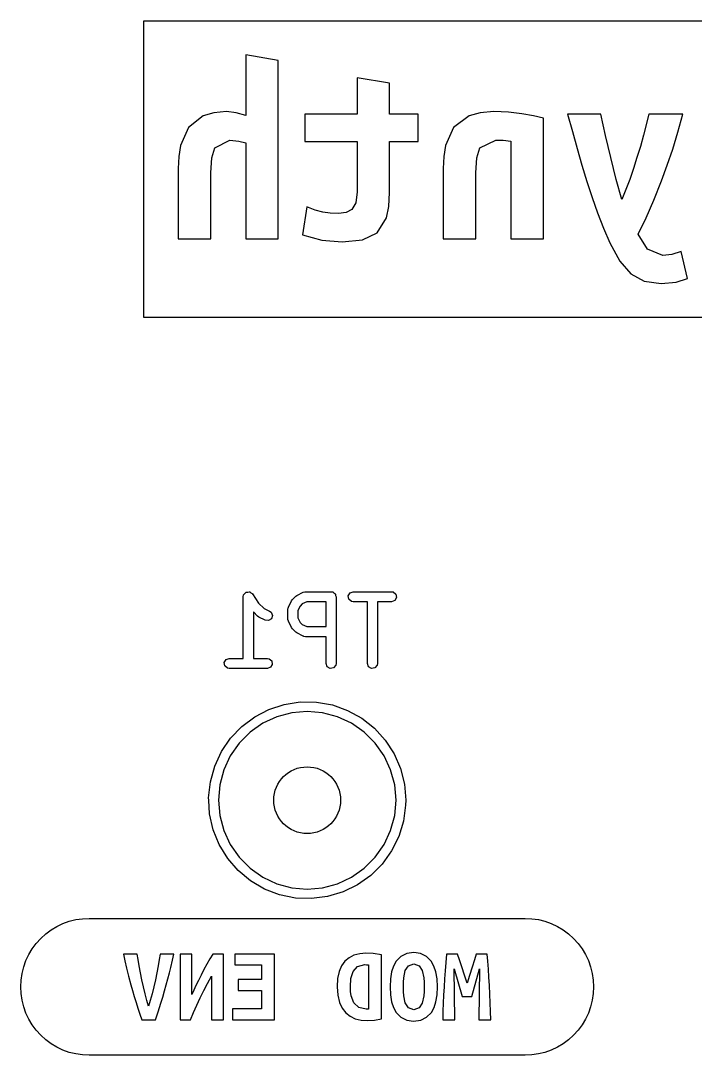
# Model space of a CAD drawing. Extents: x 64 to 231, y -147 to -43.
# Drawn here: x 186.64 to 196.74, y -74.99 to -59.5 of the extents above; entities that cross this region are included whole.
import ezdxf

# ---------------------------------------------------------------- set-up
doc = ezdxf.new("R2010")
doc.units = 0
doc.layers.add('BLACK', color=7, linetype='CONTINUOUS')

msp = doc.modelspace()

# ---------------------------------------------------------------- linework, layer by layer
at = {"layer": 'BLACK', "linetype": 'CONTINUOUS'}
for p, q in [((188.487, -59.4988), (218.937, -59.4988)), ((188.487, -63.9452), (188.487, -59.4988)), ((190.5, -60.0948), (190.012, -60.0115)), ((190.012, -60.0115), (190.012, -60.9163)), ((190.5, -62.7658), (190.5, -60.0948)), ((192.167, -60.4322), (191.679, -60.3528)), ((191.679, -60.3528), (191.679, -60.9005)), ((192.167, -60.9005), (192.167, -60.4322)), ((189.533, -60.8762), (189.377, -60.9223)), ((189.722, -60.8608), (189.533, -60.8762)), ((189.869, -60.8786), (189.722, -60.8608)), ((190.012, -60.9163), (189.869, -60.8786)), ((193.523, -60.8762), (193.358, -60.9223)), ((193.727, -60.8608), (193.523, -60.8762)), ((193.944, -60.8687), (193.727, -60.8608)), ((194.145, -60.8925), (193.944, -60.8687)), ((189.377, -60.9223), (189.155, -61.0969)), ((191.679, -60.9005), (190.897, -60.9005)), ((190.897, -60.9005), (190.897, -61.3053)), ((192.592, -60.9005), (192.167, -60.9005)), ((192.592, -61.3053), (192.592, -60.9005)), ((193.358, -60.9223), (193.125, -61.0969)), ((194.322, -60.9253), (194.145, -60.8925)), ((194.469, -60.96), (194.322, -60.9253)), ((194.469, -62.7658), (194.469, -60.96)), ((195.33, -60.9005), (194.83, -60.9005)), ((194.83, -60.9005), (194.904, -61.1599)), ((195.399, -61.218), (195.33, -60.9005)), ((196.048, -60.9005), (195.967, -61.214)), ((196.556, -60.9005), (196.048, -60.9005)), ((196.483, -61.1665), (196.556, -60.9005)), ((189.155, -61.0969), (189.036, -61.3668)), ((193.125, -61.0969), (193.004, -61.3668)), ((194.904, -61.1599), (194.975, -61.4144)), ((196.406, -61.4209), (196.483, -61.1665)), ((189.548, -61.4005), (189.774, -61.2854)), ((189.774, -61.2854), (189.907, -61.3013)), ((189.907, -61.3013), (190.012, -61.3291)), ((190.012, -61.3291), (190.012, -62.7658)), ((190.897, -61.3053), (191.679, -61.3053)), ((191.679, -61.3053), (191.679, -62.0593)), ((192.167, -62.0712), (192.167, -61.3053)), ((192.167, -61.3053), (192.592, -61.3053)), ((193.516, -61.4005), (193.758, -61.2854)), ((193.758, -61.2854), (193.868, -61.2894)), ((193.868, -61.2894), (193.981, -61.3013)), ((193.981, -61.3013), (193.981, -62.7658)), ((195.438, -61.3842), (195.399, -61.218)), ((195.967, -61.214), (195.92, -61.3807)), ((189.036, -61.3668), (189.009, -61.532)), ((189.503, -61.5523), (189.548, -61.4005)), ((193.004, -61.3668), (192.978, -61.532)), ((193.472, -61.5523), (193.516, -61.4005)), ((194.975, -61.4144), (195.046, -61.6635)), ((195.477, -61.5494), (195.438, -61.3842)), ((195.92, -61.3807), (195.87, -61.5474)), ((196.324, -61.6636), (196.406, -61.4209)), ((189.009, -61.532), (189, -61.7141)), ((189.488, -61.7776), (189.503, -61.5523)), ((192.978, -61.532), (192.969, -61.7141)), ((193.457, -61.7776), (193.472, -61.5523)), ((195.518, -61.7131), (195.477, -61.5494)), ((195.87, -61.5474), (195.817, -61.7126)), ((189, -61.7141), (189, -62.7658)), ((189.488, -62.7658), (189.488, -61.7776)), ((192.969, -61.7141), (192.969, -62.7658)), ((193.457, -62.7658), (193.457, -61.7776)), ((195.046, -61.6635), (195.12, -61.9065)), ((195.56, -61.8748), (195.518, -61.7131)), ((195.817, -61.7126), (195.761, -61.8748)), ((196.239, -61.8946), (196.324, -61.6636)), ((195.12, -61.9065), (195.198, -62.1442)), ((195.644, -62.1744), (195.56, -61.8748)), ((195.761, -61.8748), (195.644, -62.1744)), ((196.122, -62.1837), (196.239, -61.8946)), ((191.679, -62.0593), (191.659, -62.226)), ((192.155, -62.2831), (192.167, -62.0712)), ((191.659, -62.226), (191.603, -62.3252)), ((195.198, -62.1442), (195.28, -62.3768)), ((196.006, -62.4503), (196.122, -62.1837)), ((190.929, -62.2856), (190.861, -62.7062)), ((191.054, -62.3372), (190.929, -62.2856)), ((191.165, -62.3669), (191.054, -62.3372)), ((191.276, -62.3808), (191.165, -62.3669)), ((191.401, -62.3848), (191.276, -62.3808)), ((191.516, -62.3729), (191.401, -62.3848)), ((191.603, -62.3252), (191.516, -62.3729)), ((192.119, -62.4503), (192.155, -62.2831)), ((195.28, -62.3768), (195.369, -62.6041)), ((191.98, -62.6745), (192.119, -62.4503)), ((195.89, -62.6943), (196.006, -62.4503)), ((190.861, -62.7062), (191.153, -62.7856)), ((191.758, -62.7817), (191.98, -62.6745)), ((195.369, -62.6041), (195.465, -62.8253)), ((196.028, -62.9206), (195.89, -62.6943)), ((189, -62.7658), (189.488, -62.7658)), ((190.012, -62.7658), (190.5, -62.7658)), ((191.153, -62.7856), (191.457, -62.8094)), ((191.457, -62.8094), (191.758, -62.7817)), ((192.969, -62.7658), (193.457, -62.7658)), ((193.981, -62.7658), (194.469, -62.7658)), ((195.465, -62.8253), (195.614, -63.0992)), ((196.259, -63.0158), (196.028, -62.9206)), ((196.392, -63.0019), (196.259, -63.0158)), ((196.533, -62.9523), (196.392, -63.0019)), ((196.624, -63.3611), (196.533, -62.9523)), ((195.614, -63.0992), (195.776, -63.2877)), ((195.776, -63.2877), (195.975, -63.3968)), ((195.975, -63.3968), (196.231, -63.4325)), ((196.231, -63.4325), (196.455, -63.4127)), ((196.455, -63.4127), (196.624, -63.3611)), ((218.937, -63.9452), (188.487, -63.9452)), ((189.976, -68.1232), (189.98, -68.0975)), ((189.976, -69.0482), (189.976, -68.1232)), ((189.98, -68.0975), (189.983, -68.0942)), ((189.983, -68.0942), (189.984, -68.0899)), ((189.984, -68.0899), (189.999, -68.0749)), ((189.999, -68.0749), (190.013, -68.0582)), ((190.013, -68.0582), (190.018, -68.0575)), ((190.018, -68.0575), (190.021, -68.0545)), ((190.021, -68.0545), (190.042, -68.0531)), ((190.042, -68.0531), (190.064, -68.0493)), ((190.064, -68.0493), (190.068, -68.0515)), ((190.068, -68.0515), (190.072, -68.0512)), ((190.072, -68.0512), (190.089, -68.0641)), ((190.089, -68.0641), (190.108, -68.075)), ((190.108, -68.075), (190.11, -68.079)), ((190.11, -68.079), (190.113, -68.0816)), ((190.113, -68.0816), (190.204, -68.2183)), ((190.712, -68.1654), (190.76, -68.1178)), ((190.76, -68.1178), (190.778, -68.1049)), ((190.778, -68.1049), (190.779, -68.1037)), ((190.779, -68.1037), (190.874, -68.0561)), ((190.874, -68.0561), (190.899, -68.0487)), ((190.899, -68.0487), (190.904, -68.0497)), ((190.904, -68.0497), (190.908, -68.0482)), ((190.908, -68.0482), (191.289, -68.0482)), ((191.289, -68.0482), (191.299, -68.0499)), ((191.299, -68.0499), (191.302, -68.0493)), ((191.302, -68.0493), (191.305, -68.051)), ((191.305, -68.051), (191.315, -68.0527)), ((191.315, -68.0527), (191.33, -68.0652)), ((191.33, -68.0652), (191.346, -68.075)), ((191.346, -68.075), (191.349, -68.0813)), ((191.349, -68.0813), (191.354, -68.0857)), ((191.354, -68.0857), (191.357, -68.1049)), ((191.357, -68.1049), (191.364, -68.1232)), ((191.364, -68.1232), (191.364, -69.1232)), ((191.548, -68.1102), (191.574, -68.0657)), ((191.557, -68.1607), (191.548, -68.1102)), ((191.597, -68.1937), (191.557, -68.1607)), ((191.574, -68.0657), (191.622, -68.0482)), ((191.622, -68.0482), (192.194, -68.0482)), ((192.194, -68.0482), (192.219, -68.0527)), ((192.219, -68.0527), (192.259, -68.0857)), ((192.268, -68.1362), (192.242, -68.1806)), ((192.259, -68.0857), (192.268, -68.1362)), ((190.204, -68.2183), (190.286, -68.2996)), ((190.286, -68.2996), (190.37, -68.3418)), ((190.643, -68.3137), (190.647, -68.288)), ((190.643, -68.4565), (190.643, -68.3137)), ((190.647, -68.288), (190.65, -68.2846)), ((190.65, -68.2801), (190.698, -68.1849)), ((190.65, -68.2846), (190.65, -68.2801)), ((190.698, -68.1849), (190.711, -68.1669)), ((190.711, -68.1669), (190.712, -68.1654)), ((190.827, -68.2628), (190.793, -68.3314)), ((190.857, -68.2324), (190.827, -68.2628)), ((190.926, -68.1982), (190.857, -68.2324)), ((191.214, -68.1982), (190.926, -68.1982)), ((191.214, -68.572), (191.214, -68.1982)), ((191.622, -68.1982), (191.597, -68.1937)), ((191.833, -68.1982), (191.622, -68.1982)), ((191.833, -69.1232), (191.833, -68.1982)), ((192.194, -68.1982), (191.983, -68.1982)), ((191.983, -68.1982), (191.983, -69.1232)), ((192.242, -68.1806), (192.194, -68.1982)), ((190.188, -68.4143), (190.126, -68.3519)), ((190.126, -68.3519), (190.126, -69.0482)), ((190.19, -68.415), (190.188, -68.4143)), ((190.208, -68.4284), (190.19, -68.415)), ((190.303, -68.476), (190.208, -68.4284)), ((190.397, -68.4536), (190.354, -68.4818)), ((190.37, -68.3418), (190.391, -68.3573)), ((190.391, -68.3573), (190.411, -68.4044)), ((190.411, -68.4044), (190.397, -68.4536)), ((190.644, -68.4607), (190.643, -68.4565)), ((190.643, -68.4651), (190.644, -68.4607)), ((190.65, -68.4901), (190.643, -68.4651)), ((190.793, -68.3314), (190.793, -68.4388)), ((190.793, -68.4388), (190.827, -68.5073)), ((190.354, -68.4818), (190.303, -68.476)), ((190.698, -68.5853), (190.65, -68.4901)), ((190.699, -68.5864), (190.698, -68.5853)), ((190.712, -68.6048), (190.699, -68.5864)), ((190.76, -68.6524), (190.712, -68.6048)), ((190.827, -68.5073), (190.857, -68.5377)), ((190.857, -68.5377), (190.926, -68.572)), ((190.926, -68.572), (191.214, -68.572)), ((190.761, -68.6531), (190.76, -68.6524)), ((190.779, -68.6665), (190.761, -68.6531)), ((190.874, -68.7141), (190.779, -68.6665)), ((190.879, -68.7146), (190.874, -68.7141)), ((190.882, -68.7175), (190.879, -68.7146)), ((190.908, -68.722), (190.882, -68.7175)), ((191.214, -68.722), (190.908, -68.722)), ((191.214, -69.1232), (191.214, -68.722)), ((189.691, -69.1102), (189.717, -69.0657)), ((189.717, -69.0657), (189.765, -69.0482)), ((189.765, -69.0482), (189.976, -69.0482)), ((190.126, -69.0482), (190.337, -69.0482)), ((190.337, -69.0482), (190.362, -69.0527)), ((190.362, -69.0527), (190.402, -69.0857)), ((190.402, -69.0857), (190.41, -69.1362)), ((189.7, -69.1607), (189.691, -69.1102)), ((189.739, -69.1937), (189.7, -69.1607)), ((189.765, -69.1982), (189.739, -69.1937)), ((190.337, -69.1982), (189.765, -69.1982)), ((190.385, -69.1806), (190.337, -69.1982)), ((190.41, -69.1362), (190.385, -69.1806)), ((191.231, -69.1714), (191.214, -69.1232)), ((191.276, -69.197), (191.231, -69.1714)), ((191.326, -69.1881), (191.276, -69.197)), ((191.359, -69.1488), (191.326, -69.1881)), ((191.364, -69.1232), (191.359, -69.1488)), ((191.851, -69.1714), (191.833, -69.1232)), ((191.895, -69.197), (191.851, -69.1714)), ((191.945, -69.1881), (191.895, -69.197)), ((191.978, -69.1488), (191.945, -69.1881)), ((191.983, -69.1232), (191.978, -69.1488)), ((190.59, -69.736), (190.829, -69.6994)), ((190.829, -69.6994), (191.071, -69.7023)), ((191.071, -69.7023), (191.309, -69.7447)), ((190.146, -69.9227), (190.36, -69.8111)), ((190.36, -69.8111), (190.59, -69.736)), ((190.701, -69.8609), (190.477, -69.921)), ((190.932, -69.8407), (190.701, -69.8609)), ((191.163, -69.8609), (190.932, -69.8407)), ((191.387, -69.921), (191.163, -69.8609)), ((191.309, -69.7447), (191.536, -69.8254)), ((191.536, -69.8254), (191.748, -69.9422)), ((189.953, -70.0678), (190.146, -69.9227)), ((190.267, -70.0189), (190.077, -70.1519)), ((190.477, -69.921), (190.267, -70.0189)), ((191.597, -70.0189), (191.387, -69.921)), ((191.787, -70.1519), (191.597, -70.0189)), ((191.748, -69.9422), (191.938, -70.0921)), ((189.786, -70.2426), (189.953, -70.0678)), ((190.077, -70.1519), (189.913, -70.3159)), ((191.951, -70.3159), (191.787, -70.1519)), ((191.938, -70.0921), (192.1, -70.2708)), ((189.649, -70.4422), (189.786, -70.2426)), ((189.913, -70.3159), (189.78, -70.5058)), ((192.084, -70.5058), (191.951, -70.3159)), ((192.1, -70.2708), (192.232, -70.4738)), ((189.548, -70.6615), (189.649, -70.4422)), ((192.232, -70.4738), (192.328, -70.6955)), ((189.78, -70.5058), (189.682, -70.7159)), ((192.182, -70.7159), (192.084, -70.5058)), ((189.483, -70.8944), (189.548, -70.6615)), ((189.682, -70.7159), (189.622, -70.9398)), ((192.242, -70.9398), (192.182, -70.7159)), ((192.328, -70.6955), (192.387, -70.9299)), ((189.457, -71.1348), (189.483, -70.8944)), ((189.622, -70.9398), (189.602, -71.1708)), ((192.262, -71.1708), (192.242, -70.9398)), ((192.387, -70.9299), (192.407, -71.1708)), ((189.459, -71.1708), (189.457, -71.1348)), ((189.471, -71.3761), (189.459, -71.1708)), ((189.602, -71.1708), (189.622, -71.4018)), ((192.242, -71.4018), (192.262, -71.1708)), ((192.405, -71.2429), (192.373, -71.4825)), ((192.407, -71.1708), (192.405, -71.2429)), ((189.524, -71.6119), (189.471, -71.3761)), ((189.622, -71.4018), (189.682, -71.6257)), ((192.182, -71.6257), (192.242, -71.4018)), ((192.373, -71.4825), (192.303, -71.7138)), ((189.615, -71.8358), (189.524, -71.6119)), ((189.682, -71.6257), (189.78, -71.8358)), ((192.084, -71.8358), (192.182, -71.6257)), ((192.303, -71.7138), (192.196, -71.9305)), ((189.742, -72.0419), (189.615, -71.8358)), ((189.78, -71.8358), (189.913, -72.0257)), ((191.951, -72.0257), (192.084, -71.8358)), ((189.913, -72.0257), (190.077, -72.1897)), ((191.787, -72.1897), (191.951, -72.0257)), ((192.196, -71.9305), (192.055, -72.1268)), ((189.9, -72.2246), (189.742, -72.0419)), ((190.077, -72.1897), (190.267, -72.3227)), ((191.597, -72.3227), (191.787, -72.1897)), ((192.055, -72.1268), (191.884, -72.2974)), ((190.086, -72.379), (189.9, -72.2246)), ((190.267, -72.3227), (190.477, -72.4206)), ((191.387, -72.4206), (191.597, -72.3227)), ((191.884, -72.2974), (191.687, -72.4378)), ((190.294, -72.501), (190.086, -72.379)), ((190.477, -72.4206), (190.701, -72.4807)), ((190.701, -72.4807), (190.932, -72.5009)), ((190.932, -72.5009), (191.163, -72.4807)), ((191.163, -72.4807), (191.387, -72.4206)), ((191.687, -72.4378), (191.47, -72.5441)), ((190.52, -72.5872), (190.294, -72.501)), ((190.757, -72.6354), (190.52, -72.5872)), ((190.999, -72.6443), (190.757, -72.6354)), ((191.238, -72.6136), (190.999, -72.6443)), ((191.47, -72.5441), (191.238, -72.6136)), ((187.371, -72.9836), (187.469, -72.9591)), ((187.469, -72.9591), (187.568, -72.9443)), ((187.568, -72.9443), (187.669, -72.9394)), ((187.669, -72.9394), (194.195, -72.9394)), ((194.195, -72.9394), (194.295, -72.9443)), ((194.295, -72.9443), (194.395, -72.9591)), ((194.395, -72.9591), (194.492, -72.9836)), ((187.018, -73.1722), (187.099, -73.1122)), ((187.099, -73.1122), (187.185, -73.0605)), ((187.185, -73.0605), (187.276, -73.0175)), ((187.276, -73.0175), (187.371, -72.9836)), ((194.492, -72.9836), (194.587, -73.0175)), ((194.587, -73.0175), (194.678, -73.0605)), ((194.678, -73.0605), (194.764, -73.1122)), ((194.764, -73.1122), (194.845, -73.1722)), ((186.876, -73.3143), (186.944, -73.2397)), ((186.944, -73.2397), (187.018, -73.1722)), ((194.845, -73.1722), (194.92, -73.2397)), ((194.92, -73.2397), (194.987, -73.3143)), ((186.765, -73.4814), (186.816, -73.3951)), ((186.816, -73.3951), (186.876, -73.3143)), ((194.987, -73.3143), (195.047, -73.3951)), ((195.047, -73.3951), (195.099, -73.4814)), ((186.688, -73.6671), (186.721, -73.5724)), ((186.721, -73.5724), (186.765, -73.4814)), ((188.386, -73.4743), (188.181, -73.4743)), ((188.181, -73.4743), (188.203, -73.5751)), ((188.203, -73.5751), (188.228, -73.687)), ((188.401, -73.5568), (188.386, -73.4743)), ((188.418, -73.6521), (188.401, -73.5568)), ((188.717, -73.5566), (188.701, -73.6513)), ((188.729, -73.4743), (188.717, -73.5566)), ((188.936, -73.4743), (188.729, -73.4743)), ((188.891, -73.6743), (188.917, -73.5632)), ((188.917, -73.5632), (188.936, -73.4743)), ((189.205, -73.4743), (189.029, -73.4743)), ((189.029, -73.4743), (189.029, -74.4569)), ((189.205, -74.0791), (189.205, -73.4743)), ((189.475, -73.5471), (189.431, -73.6259)), ((189.52, -73.4743), (189.475, -73.5471)), ((189.677, -73.4743), (189.52, -73.4743)), ((189.677, -74.4569), (189.677, -73.4743)), ((189.848, -73.4743), (189.848, -73.6362)), ((190.444, -73.4743), (189.848, -73.4743)), ((190.444, -74.4569), (190.444, -73.4743)), ((191.498, -73.5814), (191.448, -73.6509)), ((191.559, -73.5284), (191.498, -73.5814)), ((191.633, -73.4917), (191.559, -73.5284)), ((191.718, -73.4703), (191.633, -73.4917)), ((191.81, -73.4631), (191.718, -73.4703)), ((191.92, -73.4679), (191.81, -73.4631)), ((192.045, -73.487), (191.92, -73.4679)), ((192.045, -74.4458), (192.045, -73.487)), ((192.265, -73.5814), (192.225, -73.6539)), ((192.334, -73.5095), (192.265, -73.5814)), ((192.422, -73.4664), (192.334, -73.5095)), ((192.528, -73.452), (192.422, -73.4664)), ((192.631, -73.4664), (192.528, -73.452)), ((192.718, -73.5095), (192.631, -73.4664)), ((192.788, -73.5814), (192.718, -73.5095)), ((192.829, -73.6539), (192.788, -73.5814)), ((193.02, -73.4743), (193.009, -73.6013)), ((193.182, -73.4743), (193.02, -73.4743)), ((193.211, -73.5584), (193.182, -73.4743)), ((193.246, -73.6671), (193.211, -73.5584)), ((193.435, -73.56), (193.4, -73.6727)), ((193.463, -73.4743), (193.435, -73.56)), ((193.625, -73.4743), (193.463, -73.4743)), ((193.636, -73.5818), (193.625, -73.4743)), ((193.645, -73.6981), (193.636, -73.5818)), ((195.099, -73.4814), (195.142, -73.5724)), ((195.142, -73.5724), (195.176, -73.6671)), ((186.663, -73.7648), (186.688, -73.6671)), ((188.228, -73.687), (188.258, -73.8074)), ((188.438, -73.7551), (188.418, -73.6521)), ((188.701, -73.6513), (188.681, -73.7537)), ((188.87, -73.7575), (188.891, -73.6743)), ((189.387, -73.7074), (189.344, -73.7886)), ((189.431, -73.6259), (189.387, -73.7074)), ((189.848, -73.6362), (190.248, -73.6362)), ((190.248, -73.6362), (190.248, -73.8568)), ((191.411, -73.737), (191.388, -73.8412)), ((191.448, -73.6509), (191.411, -73.737)), ((191.588, -73.841), (191.622, -73.7346)), ((191.622, -73.7346), (191.687, -73.6608)), ((191.687, -73.6608), (191.793, -73.633)), ((191.793, -73.633), (191.822, -73.6338)), ((191.822, -73.6338), (191.85, -73.6378)), ((191.85, -73.6378), (191.85, -74.2982)), ((192.225, -73.6539), (192.197, -73.742)), ((192.378, -73.8307), (192.4, -73.7219)), ((192.4, -73.7219), (192.447, -73.6489)), ((192.447, -73.6489), (192.528, -73.6219)), ((192.528, -73.6219), (192.609, -73.6489)), ((192.609, -73.6489), (192.656, -73.7227)), ((192.656, -73.7227), (192.678, -73.8314)), ((192.859, -73.742), (192.829, -73.6539)), ((192.999, -73.7251), (192.989, -73.8467)), ((193.009, -73.6013), (192.999, -73.7251)), ((193.141, -74.4569), (193.131, -73.6933)), ((193.131, -73.6933), (193.252, -74.1093)), ((193.285, -73.7878), (193.246, -73.6671)), ((193.4, -73.6727), (193.361, -73.7949)), ((193.395, -74.1093), (193.511, -73.6933)), ((193.511, -73.6933), (193.503, -74.4569)), ((193.653, -73.8207), (193.645, -73.6981)), ((195.176, -73.6671), (195.2, -73.7648)), ((186.643, -73.9648), (186.648, -73.8643)), ((186.648, -73.8643), (186.663, -73.7648)), ((188.258, -73.8074), (188.292, -73.9338)), ((188.459, -73.8608), (188.438, -73.7551)), ((188.482, -73.9672), (188.459, -73.8608)), ((188.659, -73.8592), (188.635, -73.9656)), ((188.681, -73.7537), (188.659, -73.8592)), ((188.823, -73.9338), (188.847, -73.844)), ((188.847, -73.844), (188.87, -73.7575)), ((189.304, -73.8684), (189.267, -73.9457)), ((189.344, -73.7886), (189.304, -73.8684)), ((189.442, -73.9134), (189.501, -73.8045)), ((189.501, -73.8045), (189.501, -74.4569)), ((190.248, -73.8568), (189.901, -73.8568)), ((189.901, -73.8568), (189.901, -74.0188)), ((191.388, -73.8412), (191.38, -73.9648)), ((191.579, -73.9648), (191.588, -73.841)), ((192.18, -73.8456), (192.174, -73.9648)), ((192.197, -73.742), (192.18, -73.8456)), ((192.374, -73.8955), (192.378, -73.8307)), ((192.678, -73.8314), (192.682, -73.8957)), ((192.876, -73.8456), (192.859, -73.742)), ((192.882, -73.9648), (192.876, -73.8456)), ((192.989, -73.8467), (192.981, -73.9672)), ((193.325, -73.9092), (193.285, -73.7878)), ((193.361, -73.7949), (193.325, -73.9092)), ((193.66, -73.9473), (193.653, -73.8207)), ((195.2, -73.7648), (195.215, -73.8643)), ((195.215, -73.8643), (195.22, -73.9648)), ((186.648, -74.0653), (186.643, -73.9648)), ((188.292, -73.9338), (188.316, -74.0206)), ((188.316, -74.0206), (188.343, -74.1085)), ((188.507, -74.072), (188.482, -73.9672)), ((188.635, -73.9656), (188.609, -74.0704)), ((188.77, -74.1173), (188.797, -74.0255)), ((188.797, -74.0255), (188.823, -73.9338)), ((189.233, -74.0172), (189.205, -74.0791)), ((189.267, -73.9457), (189.233, -74.0172)), ((189.332, -74.1307), (189.385, -74.0221)), ((189.385, -74.0221), (189.442, -73.9134)), ((189.901, -74.0188), (190.248, -74.0188)), ((190.248, -74.0188), (190.248, -74.295)), ((191.38, -73.9648), (191.389, -74.0912)), ((191.582, -74.0348), (191.579, -73.9648)), ((191.591, -74.0989), (191.582, -74.0348)), ((192.174, -73.9648), (192.18, -74.084)), ((192.372, -73.9648), (192.374, -73.8955)), ((192.374, -74.0339), (192.372, -73.9648)), ((192.378, -74.0981), (192.374, -74.0339)), ((192.682, -74.0341), (192.678, -74.0989)), ((192.682, -73.8957), (192.684, -73.9648)), ((192.684, -73.9648), (192.682, -74.0341)), ((192.876, -74.084), (192.882, -73.9648)), ((192.981, -73.9672), (192.975, -74.0874)), ((193.666, -74.0763), (193.66, -73.9473)), ((195.22, -73.9648), (195.215, -74.0653)), ((186.663, -74.1648), (186.648, -74.0653)), ((186.688, -74.2625), (186.663, -74.1648)), ((188.343, -74.1085), (188.37, -74.1974)), ((188.37, -74.1974), (188.399, -74.2858)), ((188.532, -74.1702), (188.507, -74.072)), ((188.558, -74.2569), (188.532, -74.1702)), ((188.583, -74.169), (188.558, -74.2569)), ((188.609, -74.0704), (188.583, -74.169)), ((188.742, -74.2093), (188.77, -74.1173)), ((189.281, -74.2393), (189.332, -74.1307)), ((191.389, -74.0912), (191.414, -74.1974)), ((191.414, -74.1974), (191.455, -74.2845)), ((191.63, -74.2045), (191.591, -74.0989)), ((192.18, -74.084), (192.197, -74.1876)), ((192.197, -74.1876), (192.226, -74.2757)), ((192.4, -74.2069), (192.378, -74.0981)), ((192.678, -74.0989), (192.656, -74.2077)), ((192.831, -74.2757), (192.859, -74.1876)), ((192.859, -74.1876), (192.876, -74.084)), ((192.975, -74.0874), (192.969, -74.2085)), ((193.252, -74.1093), (193.395, -74.1093)), ((193.672, -74.2061), (193.666, -74.0763)), ((195.2, -74.1648), (195.176, -74.2625)), ((195.215, -74.0653), (195.2, -74.1648)), ((186.721, -74.3572), (186.688, -74.2625)), ((186.765, -74.4482), (186.721, -74.3572)), ((188.399, -74.2858), (188.429, -74.3723)), ((188.661, -74.4569), (188.7, -74.3402)), ((188.7, -74.3402), (188.742, -74.2093)), ((189.186, -74.4569), (189.232, -74.348)), ((189.232, -74.348), (189.281, -74.2393)), ((190.248, -74.295), (189.813, -74.295)), ((189.813, -74.295), (189.813, -74.4569)), ((191.455, -74.2845), (191.509, -74.3537)), ((191.509, -74.3537), (191.575, -74.4059)), ((191.703, -74.2744), (191.63, -74.2045)), ((191.815, -74.2998), (191.703, -74.2744)), ((191.833, -74.2998), (191.815, -74.2998)), ((191.85, -74.2982), (191.833, -74.2998)), ((192.226, -74.2757), (192.266, -74.3482)), ((192.266, -74.3482), (192.336, -74.4201)), ((192.448, -74.2807), (192.4, -74.2069)), ((192.528, -74.3077), (192.448, -74.2807)), ((192.609, -74.2807), (192.528, -74.3077)), ((192.656, -74.2077), (192.609, -74.2807)), ((192.721, -74.4201), (192.791, -74.3482)), ((192.791, -74.3482), (192.831, -74.2757)), ((192.965, -74.3313), (192.961, -74.4569)), ((192.969, -74.2085), (192.965, -74.3313)), ((193.677, -74.3339), (193.672, -74.2061)), ((193.682, -74.4569), (193.677, -74.3339)), ((195.142, -74.3572), (195.099, -74.4482)), ((195.176, -74.2625), (195.142, -74.3572)), ((186.816, -74.5345), (186.765, -74.4482)), ((188.429, -74.3723), (188.459, -74.4569)), ((188.459, -74.4569), (188.661, -74.4569)), ((189.029, -74.4569), (189.186, -74.4569)), ((189.501, -74.4569), (189.677, -74.4569)), ((189.813, -74.4569), (190.444, -74.4569)), ((191.575, -74.4059), (191.653, -74.4418)), ((191.653, -74.4418), (191.74, -74.4627)), ((191.74, -74.4627), (191.836, -74.4696)), ((191.836, -74.4696), (191.938, -74.4641)), ((191.938, -74.4641), (192.045, -74.4458)), ((192.336, -74.4201), (192.423, -74.4632)), ((192.423, -74.4632), (192.526, -74.4776)), ((192.526, -74.4776), (192.633, -74.4632)), ((192.633, -74.4632), (192.721, -74.4201)), ((192.961, -74.4569), (193.141, -74.4569)), ((193.503, -74.4569), (193.682, -74.4569)), ((195.099, -74.4482), (195.047, -74.5345)), ((186.876, -74.6153), (186.816, -74.5345)), ((186.944, -74.6899), (186.876, -74.6153)), ((194.987, -74.6153), (194.92, -74.6899)), ((195.047, -74.5345), (194.987, -74.6153)), ((187.018, -74.7574), (186.944, -74.6899)), ((187.099, -74.8174), (187.018, -74.7574)), ((187.185, -74.8691), (187.099, -74.8174)), ((194.764, -74.8174), (194.678, -74.8691)), ((194.845, -74.7574), (194.764, -74.8174)), ((194.92, -74.6899), (194.845, -74.7574)), ((187.276, -74.9121), (187.185, -74.8691)), ((187.371, -74.946), (187.276, -74.9121)), ((187.469, -74.9705), (187.371, -74.946)), ((187.568, -74.9853), (187.469, -74.9705)), ((194.395, -74.9705), (194.295, -74.9853)), ((194.492, -74.946), (194.395, -74.9705)), ((194.587, -74.9121), (194.492, -74.946)), ((194.678, -74.8691), (194.587, -74.9121)), ((187.669, -74.9902), (187.568, -74.9853)), ((194.195, -74.9902), (187.669, -74.9902)), ((194.295, -74.9853), (194.195, -74.9902))]:
    msp.add_line(p, q, dxfattribs=at)
at = {"layer": 'BLACK'}
msp.add_circle((190.932, -71.1708), 0.5, dxfattribs=at)

doc.saveas('drawing.dxf')
